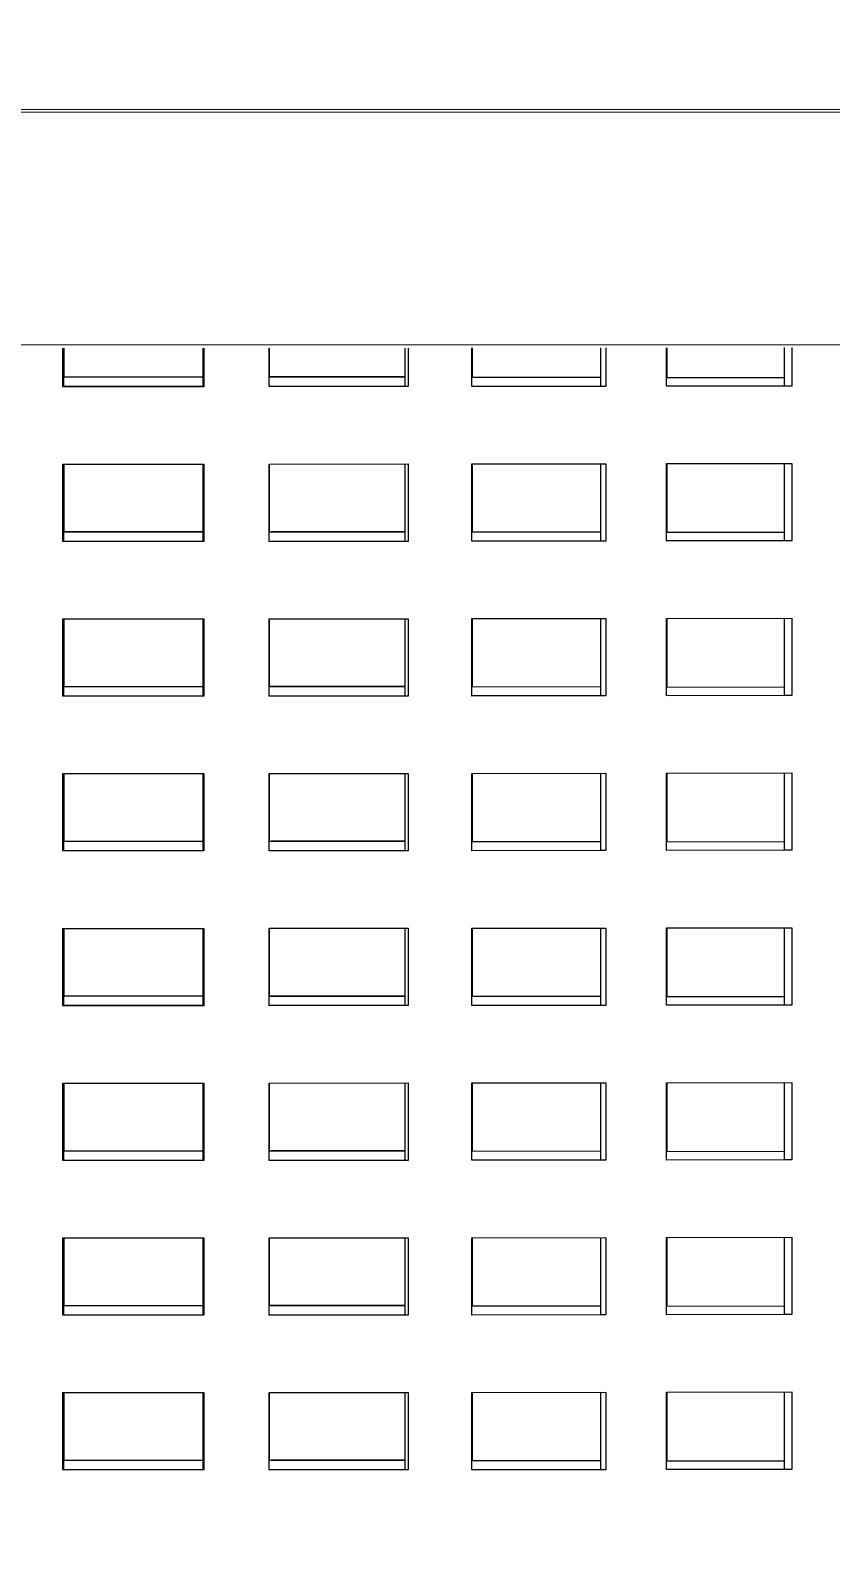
# Model space of a CAD drawing. Header units: inches. Extents: x -12 to 136, y -5 to 104.
# Drawn here: x 4.79 to 8.87, y 78.14 to 85.83 of the extents above; entities that cross this region are included whole.
import ezdxf

# ---------------------------------------------------------------- set-up
doc = ezdxf.new("R2010")
doc.units = ezdxf.units.IN
doc.layers.add('ZANO_R', color=7, linetype='Continuous', lineweight=0)
doc.layers.add('ZANO_W', color=1, linetype='Continuous', lineweight=0)
doc.styles.get("Standard").update_dxf_attribs({"font": 'ARIALUNI.TTF'})
doc.dimstyles.new('amerykanie', dxfattribs={"dimtxt": 50, "dimasz": 50, "dimexe": 0.5, "dimexo": 0.5, "dimgap": 1, "dimtad": 1, "dimdec": 0, "dimzin": 0, "dimlunit": 5, "dimtxsty": 'Standard', "dimcen": 0.09, "dimclrd": 1, "dimclre": 1, "dimclrt": 1, "dimazin": 0, "dimtfac": 1, "dimtdec": 0, "dimtmove": 0, "dimatfit": 3, "dimfxl": 1, "dimtzin": 0, "dimarcsym": 1})

# ---------------------------------------------------------------- blocks, each defined once
blk = doc.blocks.new('*D378')
at = {"layer": 'ZANO_W', "color": 1, "lineweight": -2}
for p, q in [((5.8188, 100.0382), (22.9342, 100.0382)), ((22.4342, 99.0382), (22.4342, 55.2645)), ((17.0639, 54.2645), (22.9342, 54.2645))]:
    blk.add_line(p, q, dxfattribs=at)
at = {"layer": 'ZANO_W', "color": 1}
for points in [[(22.6009, 99.0382), (22.2675, 99.0382), (22.4342, 100.0382)], [(22.2675, 55.2645), (22.6009, 55.2645), (22.4342, 54.2645)]]:
    blk.add_solid(points, dxfattribs=at)
at = {"layer": 'ZANO_W', "color": 1, "insert": (21.4151, 77.1514), "char_height": 1, "attachment_point": 5, "rotation": 90}
blk.add_mtext('45 3/4', dxfattribs=at)

msp = doc.modelspace()

# ---------------------------------------------------------------- linework, layer by layer
at = {"layer": 'ZANO_R'}
for p, q in [((-1.45259, 85.42844), (11.72561, 85.43314)), ((-1.29781, 85.42833), (11.57916, 85.43292)), ((11.72561, 85.41428), (-1.45259, 85.41897)), ((11.57916, 85.41449), (-1.29781, 85.41908)), ((-1.45259, 84.23787), (11.72561, 84.23318)), ((4.95965, 84.02089), (4.95965, 84.217)), ((4.96387, 84.02118), (4.96387, 84.217)), ((4.96498, 84.217), (4.96498, 84.07034)), ((5.67254, 84.217), (5.67254, 84.02118)), ((5.67675, 84.217), (5.67675, 84.02089)), ((6.00957, 84.02098), (6.00957, 84.2171)), ((6.01068, 84.2171), (6.01068, 84.07053)), ((6.70139, 84.21749), (6.70139, 84.02169)), ((6.71785, 84.2175), (6.71785, 84.0214)), ((7.04248, 84.02169), (7.04248, 84.21778)), ((7.04356, 84.21779), (7.04356, 84.06982)), ((7.6962, 84.21854), (7.6962, 84.02279)), ((7.7245, 84.21858), (7.7245, 84.02252)), ((8.03294, 84.02299), (8.03294, 84.21904)), ((8.03397, 84.21904), (8.03397, 84.06852)), ((8.63246, 84.22013), (8.63246, 84.02446)), ((8.67191, 84.22021), (8.67191, 84.0242)), ((4.96498, 84.07063), (5.67254, 84.07063)), ((4.96498, 84.07034), (5.67254, 84.07034)), ((6.01068, 84.07053), (6.00957, 84.07049)), ((6.00957, 84.07024), (6.70139, 84.06983)), ((6.70139, 84.07013), (6.01068, 84.07053)), ((7.04356, 84.06982), (7.04248, 84.06981)), ((7.04248, 84.06952), (7.6962, 84.06873)), ((7.04356, 84.06982), (7.6962, 84.06904)), ((8.03397, 84.06852), (8.03294, 84.06851)), ((8.03294, 84.0682), (8.63246, 84.06706)), ((8.03397, 84.06852), (8.63246, 84.0674)), ((4.96387, 84.02118), (4.95965, 84.02089)), ((5.67675, 84.02089), (4.95965, 84.02089)), ((5.67254, 84.02118), (4.96387, 84.02118)), ((5.67675, 84.02089), (5.67254, 84.02118)), ((6.70139, 84.02169), (6.00957, 84.02128)), ((6.71785, 84.0214), (6.00957, 84.02098)), ((6.71785, 84.0214), (6.70139, 84.02169)), ((7.6962, 84.02279), (7.04248, 84.022)), ((7.7245, 84.02252), (7.04248, 84.02169)), ((7.7245, 84.02252), (7.6962, 84.02279)), ((8.63246, 84.02446), (8.03294, 84.02331)), ((8.67191, 84.0242), (8.03294, 84.02299)), ((8.67191, 84.0242), (8.63246, 84.02446)), ((4.95965, 83.23349), (4.95965, 83.62719)), ((4.95965, 83.62719), (5.67675, 83.62719)), ((4.96387, 83.23378), (4.96387, 83.62719)), ((4.96498, 83.62719), (4.96498, 83.28294)), ((5.67254, 83.62719), (5.67254, 83.23378)), ((5.67675, 83.62719), (5.67675, 83.23349)), ((6.00957, 83.62728), (6.71785, 83.6277)), ((6.00957, 83.23358), (6.00957, 83.62728)), ((6.01068, 83.62728), (6.01068, 83.28313)), ((6.70139, 83.62769), (6.70139, 83.23429)), ((6.71785, 83.6277), (6.71785, 83.234)), ((7.04248, 83.62799), (7.7245, 83.62882)), ((7.04248, 83.23429), (7.04248, 83.62799)), ((7.04356, 83.62799), (7.04356, 83.28242)), ((7.6962, 83.62878), (7.6962, 83.23539)), ((7.7245, 83.62882), (7.7245, 83.23512)), ((8.03294, 83.62929), (8.67191, 83.6305)), ((8.03294, 83.23559), (8.03294, 83.62929)), ((8.03397, 83.62929), (8.03397, 83.28112)), ((8.63246, 83.63042), (8.63246, 83.23706)), ((8.67191, 83.6305), (8.67191, 83.2368)), ((4.96498, 83.28323), (5.67254, 83.28323)), ((4.96498, 83.28294), (5.67254, 83.28294)), ((6.01068, 83.28313), (6.00957, 83.28309)), ((6.00957, 83.28284), (6.70139, 83.28243)), ((6.01068, 83.28313), (6.02183, 83.28313)), ((6.70139, 83.28273), (6.02183, 83.28313)), ((7.04356, 83.28242), (7.04248, 83.28241)), ((7.04248, 83.28212), (7.6962, 83.28133)), ((7.04356, 83.28242), (7.6962, 83.28164)), ((8.03397, 83.28112), (8.03294, 83.28111)), ((8.03294, 83.2808), (8.63246, 83.27966)), ((8.03397, 83.28112), (8.63246, 83.28)), ((4.96387, 83.23378), (4.95965, 83.23349)), ((5.67675, 83.23349), (4.95965, 83.23349)), ((5.67254, 83.23378), (4.96387, 83.23378)), ((5.67675, 83.23349), (5.67254, 83.23378)), ((6.70139, 83.23429), (6.00957, 83.23388)), ((6.71785, 83.234), (6.00957, 83.23358)), ((6.71785, 83.234), (6.70139, 83.23429)), ((7.6962, 83.23539), (7.04248, 83.2346)), ((7.7245, 83.23512), (7.04248, 83.23429)), ((7.7245, 83.23512), (7.6962, 83.23539)), ((8.63246, 83.23706), (8.03294, 83.23591)), ((8.67191, 83.2368), (8.03294, 83.23559)), ((8.67191, 83.2368), (8.63246, 83.23706)), ((4.95965, 82.44609), (4.95965, 82.83979)), ((4.95965, 82.83979), (5.67675, 82.83979)), ((4.96387, 82.44638), (4.96387, 82.83979)), ((4.96498, 82.83979), (4.96498, 82.49554)), ((5.67254, 82.83979), (5.67254, 82.44638)), ((5.67675, 82.83979), (5.67675, 82.44609)), ((6.00957, 82.83988), (6.71785, 82.8403)), ((6.00957, 82.44618), (6.00957, 82.83988)), ((6.01068, 82.83988), (6.01068, 82.49573)), ((6.70139, 82.84029), (6.70139, 82.44689)), ((6.71785, 82.8403), (6.71785, 82.4466)), ((7.04248, 82.84059), (7.7245, 82.84142)), ((7.04248, 82.44689), (7.04248, 82.84059)), ((7.04356, 82.84059), (7.04356, 82.49502)), ((7.6962, 82.84138), (7.6962, 82.44799)), ((7.7245, 82.84142), (7.7245, 82.44772)), ((8.03294, 82.84189), (8.67191, 82.8431)), ((8.03294, 82.44819), (8.03294, 82.84189)), ((8.03397, 82.84189), (8.03397, 82.49372)), ((8.63246, 82.84302), (8.63246, 82.44966)), ((8.67191, 82.8431), (8.67191, 82.4494)), ((4.96498, 82.49583), (5.67254, 82.49583)), ((4.96498, 82.49554), (5.67254, 82.49554)), ((6.01068, 82.49573), (6.00957, 82.49569)), ((6.00957, 82.49544), (6.70139, 82.49503)), ((6.70139, 82.49533), (6.01068, 82.49573)), ((7.04356, 82.49502), (7.04248, 82.49501)), ((7.04356, 82.49502), (7.6962, 82.49424)), ((4.96387, 82.44638), (4.95965, 82.44609)), ((5.67675, 82.44609), (4.95965, 82.44609)), ((5.67254, 82.44638), (4.96387, 82.44638)), ((5.67675, 82.44609), (5.67254, 82.44638)), ((6.70139, 82.44689), (6.00957, 82.44648)), ((6.71785, 82.4466), (6.00957, 82.44618)), ((6.71785, 82.4466), (6.70139, 82.44689)), ((7.04248, 82.49472), (7.6962, 82.49393)), ((7.6962, 82.44799), (7.04248, 82.4472)), ((7.7245, 82.44772), (7.04248, 82.44689)), ((7.7245, 82.44772), (7.6962, 82.44799)), ((8.03397, 82.49372), (8.03294, 82.49371)), ((8.03294, 82.4934), (8.63246, 82.49226)), ((8.63246, 82.44966), (8.03294, 82.44851)), ((8.67191, 82.4494), (8.03294, 82.44819)), ((8.03397, 82.49372), (8.63246, 82.4926)), ((8.67191, 82.4494), (8.63246, 82.44966)), ((4.95965, 81.65869), (4.95965, 82.05239)), ((4.95965, 82.05239), (5.67675, 82.05239)), ((4.96387, 81.65898), (4.96387, 82.05239)), ((4.96498, 82.05239), (4.96498, 81.70814)), ((5.67254, 82.05239), (5.67254, 81.65898)), ((5.67675, 82.05239), (5.67675, 81.65869)), ((6.00957, 82.05248), (6.71785, 82.0529)), ((6.00957, 81.65878), (6.00957, 82.05248)), ((6.01068, 82.05248), (6.01068, 81.70833)), ((6.70139, 82.05289), (6.70139, 81.65949)), ((6.71785, 82.0529), (6.71785, 81.6592)), ((7.04248, 82.05319), (7.7245, 82.05402)), ((7.04248, 81.65949), (7.04248, 82.05319)), ((7.04356, 82.05319), (7.04356, 81.70762)), ((7.6962, 82.05398), (7.6962, 81.66059)), ((7.7245, 82.05402), (7.7245, 81.66032)), ((8.03294, 82.05449), (8.67191, 82.0557)), ((8.03294, 81.66079), (8.03294, 82.05449)), ((8.03397, 82.05449), (8.03397, 81.70632)), ((8.63246, 82.05562), (8.63246, 81.66226)), ((8.67191, 82.0557), (8.67191, 81.662)), ((4.96387, 81.65898), (4.95965, 81.65869)), ((5.67675, 81.65869), (4.95965, 81.65869)), ((5.67254, 81.65898), (4.96387, 81.65898)), ((4.96498, 81.70843), (5.67254, 81.70843)), ((4.96498, 81.70814), (5.67254, 81.70814)), ((5.67675, 81.65869), (5.67254, 81.65898)), ((6.01068, 81.70833), (6.00957, 81.70829)), ((6.00957, 81.70804), (6.70139, 81.70763)), ((6.70139, 81.65949), (6.00957, 81.65908)), ((6.71785, 81.6592), (6.00957, 81.65878)), ((6.01068, 81.70833), (6.02183, 81.70833)), ((6.70139, 81.70793), (6.02183, 81.70833)), ((6.71785, 81.6592), (6.70139, 81.65949)), ((7.04356, 81.70762), (7.04248, 81.70761)), ((7.04248, 81.70732), (7.6962, 81.70653)), ((7.6962, 81.66059), (7.04248, 81.6598)), ((7.7245, 81.66032), (7.04248, 81.65949)), ((7.04356, 81.70762), (7.6962, 81.70684)), ((7.7245, 81.66032), (7.6962, 81.66059)), ((8.03397, 81.70632), (8.03294, 81.70631)), ((8.03294, 81.706), (8.63246, 81.70486)), ((8.63246, 81.66226), (8.03294, 81.66111)), ((8.67191, 81.662), (8.03294, 81.66079)), ((8.03397, 81.70632), (8.63246, 81.7052)), ((8.67191, 81.662), (8.63246, 81.66226)), ((4.95965, 80.87129), (4.95965, 81.26499)), ((4.95965, 81.26499), (5.67675, 81.26499)), ((4.96387, 80.87158), (4.96387, 81.26499)), ((4.96498, 81.26499), (4.96498, 80.92074)), ((5.67254, 81.26499), (5.67254, 80.87158)), ((5.67675, 81.26499), (5.67675, 80.87129)), ((6.00957, 81.26508), (6.71785, 81.2655)), ((6.00957, 80.87138), (6.00957, 81.26508)), ((6.01068, 81.26508), (6.01068, 80.92093)), ((6.70139, 81.26549), (6.70139, 80.87209)), ((6.71785, 81.2655), (6.71785, 80.8718)), ((7.04248, 81.26579), (7.7245, 81.26662)), ((7.04248, 80.87209), (7.04248, 81.26579)), ((7.04356, 81.26579), (7.04356, 80.92022)), ((7.6962, 81.26658), (7.6962, 80.87319)), ((7.7245, 81.26662), (7.7245, 80.87292)), ((8.03294, 81.26709), (8.67191, 81.2683)), ((8.03294, 80.87339), (8.03294, 81.26709)), ((8.03397, 81.26709), (8.03397, 80.91892)), ((8.63246, 81.26822), (8.63246, 80.87486)), ((8.67191, 81.2683), (8.67191, 80.8746)), ((4.96498, 80.92103), (5.67254, 80.92103)), ((4.96498, 80.92074), (5.67254, 80.92074)), ((6.01068, 80.92093), (6.00957, 80.92089)), ((6.00957, 80.92064), (6.70139, 80.92023)), ((6.70139, 80.92053), (6.01068, 80.92093)), ((7.04356, 80.92022), (7.04248, 80.92021)), ((7.04248, 80.91992), (7.6962, 80.91913)), ((7.04356, 80.92022), (7.6962, 80.91944)), ((8.03397, 80.91892), (8.03294, 80.91891)), ((8.03294, 80.9186), (8.63246, 80.91746)), ((8.03397, 80.91892), (8.63246, 80.9178)), ((4.96387, 80.87158), (4.95965, 80.87129)), ((5.67675, 80.87129), (4.95965, 80.87129)), ((5.67254, 80.87158), (4.96387, 80.87158)), ((5.67675, 80.87129), (5.67254, 80.87158)), ((6.70139, 80.87209), (6.00957, 80.87168)), ((6.71785, 80.8718), (6.00957, 80.87138)), ((6.71785, 80.8718), (6.70139, 80.87209)), ((7.6962, 80.87319), (7.04248, 80.8724)), ((7.7245, 80.87292), (7.04248, 80.87209)), ((7.7245, 80.87292), (7.6962, 80.87319)), ((8.63246, 80.87486), (8.03294, 80.87371)), ((8.67191, 80.8746), (8.03294, 80.87339)), ((8.67191, 80.8746), (8.63246, 80.87486)), ((4.95965, 80.08389), (4.95965, 80.47759)), ((4.95965, 80.47759), (5.67675, 80.47759)), ((4.96387, 80.08418), (4.96387, 80.47759)), ((4.96498, 80.47759), (4.96498, 80.13334)), ((5.67254, 80.47759), (5.67254, 80.08418)), ((5.67675, 80.47759), (5.67675, 80.08389)), ((6.00957, 80.47768), (6.71785, 80.4781)), ((6.00957, 80.08398), (6.00957, 80.47768)), ((6.01068, 80.47768), (6.01068, 80.13353)), ((6.70139, 80.47809), (6.70139, 80.08469)), ((6.71785, 80.4781), (6.71785, 80.0844)), ((7.04248, 80.47839), (7.7245, 80.47922)), ((7.04248, 80.08469), (7.04248, 80.47839)), ((7.04356, 80.47839), (7.04356, 80.13282)), ((7.6962, 80.47918), (7.6962, 80.08579)), ((7.7245, 80.47922), (7.7245, 80.08552)), ((8.03294, 80.47969), (8.67191, 80.4809)), ((8.03294, 80.08599), (8.03294, 80.47969)), ((8.03397, 80.47969), (8.03397, 80.13152)), ((8.63246, 80.48082), (8.63246, 80.08746)), ((8.67191, 80.4809), (8.67191, 80.0872)), ((4.96498, 80.13363), (5.67254, 80.13363)), ((4.96498, 80.13334), (5.67254, 80.13334)), ((6.01068, 80.13353), (6.00957, 80.13349)), ((6.00957, 80.13324), (6.70139, 80.13283)), ((6.01068, 80.13353), (6.02183, 80.13353)), ((6.70139, 80.13313), (6.02183, 80.13353)), ((7.04356, 80.13282), (7.04248, 80.13281)), ((7.04248, 80.13252), (7.6962, 80.13173)), ((7.04356, 80.13282), (7.6962, 80.13204)), ((8.03397, 80.13152), (8.03294, 80.13151)), ((8.03294, 80.1312), (8.63246, 80.13006)), ((8.03397, 80.13152), (8.63246, 80.1304)), ((4.96387, 80.08418), (4.95965, 80.08389)), ((5.67675, 80.08389), (4.95965, 80.08389)), ((5.67254, 80.08418), (4.96387, 80.08418)), ((5.67675, 80.08389), (5.67254, 80.08418)), ((6.70139, 80.08469), (6.00957, 80.08428)), ((6.71785, 80.0844), (6.00957, 80.08398)), ((6.71785, 80.0844), (6.70139, 80.08469)), ((7.6962, 80.08579), (7.04248, 80.085)), ((7.7245, 80.08552), (7.04248, 80.08469)), ((7.7245, 80.08552), (7.6962, 80.08579)), ((8.63246, 80.08746), (8.03294, 80.08631)), ((8.67191, 80.0872), (8.03294, 80.08599)), ((8.67191, 80.0872), (8.63246, 80.08746)), ((4.95965, 79.29649), (4.95965, 79.69019)), ((4.95965, 79.69019), (5.67675, 79.69019)), ((4.96387, 79.29678), (4.96387, 79.69019)), ((4.96498, 79.69019), (4.96498, 79.34594)), ((5.67254, 79.69019), (5.67254, 79.29678)), ((5.67675, 79.69019), (5.67675, 79.29649)), ((6.00957, 79.69028), (6.71785, 79.6907)), ((6.00957, 79.29658), (6.00957, 79.69028)), ((6.01068, 79.69028), (6.01068, 79.34613)), ((6.70139, 79.69069), (6.70139, 79.29729)), ((6.71785, 79.6907), (6.71785, 79.297)), ((7.04248, 79.69099), (7.7245, 79.69182)), ((7.04248, 79.29729), (7.04248, 79.69099)), ((7.04356, 79.69099), (7.04356, 79.34542)), ((7.6962, 79.69178), (7.6962, 79.29839)), ((7.7245, 79.69182), (7.7245, 79.29812)), ((8.03294, 79.69229), (8.67191, 79.6935)), ((8.03294, 79.29859), (8.03294, 79.69229)), ((8.03397, 79.69229), (8.03397, 79.34412)), ((8.63246, 79.69342), (8.63246, 79.30006)), ((8.67191, 79.6935), (8.67191, 79.2998)), ((4.96498, 79.34623), (5.67254, 79.34623)), ((4.96498, 79.34594), (5.67254, 79.34594)), ((6.01068, 79.34613), (6.00957, 79.34609)), ((6.00957, 79.34584), (6.70139, 79.34543)), ((6.70139, 79.34573), (6.01068, 79.34613)), ((7.04356, 79.34542), (7.04248, 79.34541)), ((7.04248, 79.34512), (7.6962, 79.34433)), ((7.04356, 79.34542), (7.6962, 79.34464)), ((8.03397, 79.34412), (8.03294, 79.34411)), ((8.03294, 79.3438), (8.63246, 79.34266)), ((8.03397, 79.34412), (8.63246, 79.343)), ((4.96387, 79.29678), (4.95965, 79.29649)), ((5.67675, 79.29649), (4.95965, 79.29649)), ((5.67254, 79.29678), (4.96387, 79.29678)), ((5.67675, 79.29649), (5.67254, 79.29678)), ((6.70139, 79.29729), (6.00957, 79.29688)), ((6.71785, 79.297), (6.00957, 79.29658)), ((6.71785, 79.297), (6.70139, 79.29729)), ((7.6962, 79.29839), (7.04248, 79.2976)), ((7.7245, 79.29812), (7.04248, 79.29729)), ((7.7245, 79.29812), (7.6962, 79.29839)), ((8.63246, 79.30006), (8.03294, 79.29891)), ((8.67191, 79.2998), (8.03294, 79.29859)), ((8.67191, 79.2998), (8.63246, 79.30006)), ((4.95965, 78.50909), (4.95965, 78.90279)), ((4.95965, 78.90279), (5.67675, 78.90279)), ((4.96387, 78.50938), (4.96387, 78.90279)), ((4.96498, 78.90279), (4.96498, 78.55854)), ((5.67254, 78.90279), (5.67254, 78.50938)), ((5.67675, 78.90279), (5.67675, 78.50909)), ((6.00957, 78.90288), (6.71785, 78.9033)), ((6.00957, 78.50918), (6.00957, 78.90288)), ((6.01068, 78.90288), (6.01068, 78.55873)), ((6.70139, 78.90329), (6.70139, 78.50989)), ((6.71785, 78.9033), (6.71785, 78.5096)), ((7.04248, 78.90359), (7.7245, 78.90442)), ((7.04248, 78.50989), (7.04248, 78.90359)), ((7.04356, 78.90359), (7.04356, 78.55802)), ((7.6962, 78.90438), (7.6962, 78.51099)), ((7.7245, 78.90442), (7.7245, 78.51072)), ((8.03294, 78.90489), (8.67191, 78.9061)), ((8.03294, 78.51119), (8.03294, 78.90489)), ((8.03397, 78.90489), (8.03397, 78.55672)), ((8.63246, 78.90602), (8.63246, 78.51266)), ((8.67191, 78.9061), (8.67191, 78.5124)), ((4.96387, 78.50938), (4.95965, 78.50909)), ((5.67675, 78.50909), (4.95965, 78.50909)), ((5.67254, 78.50938), (4.96387, 78.50938)), ((4.96498, 78.55883), (5.67254, 78.55883)), ((4.96498, 78.55854), (5.67254, 78.55854)), ((5.67675, 78.50909), (5.67254, 78.50938)), ((6.01068, 78.55873), (6.00957, 78.55869)), ((6.00957, 78.55844), (6.70139, 78.55803)), ((6.70139, 78.50989), (6.00957, 78.50948)), ((6.71785, 78.5096), (6.00957, 78.50918)), ((6.01068, 78.55873), (6.02183, 78.55873)), ((6.70139, 78.55833), (6.02183, 78.55873)), ((6.71785, 78.5096), (6.70139, 78.50989)), ((7.04356, 78.55802), (7.04248, 78.55801)), ((7.04248, 78.55772), (7.6962, 78.55693)), ((7.6962, 78.51099), (7.04248, 78.5102)), ((7.7245, 78.51072), (7.04248, 78.50989)), ((7.04356, 78.55802), (7.6962, 78.55724)), ((7.7245, 78.51072), (7.6962, 78.51099)), ((8.03397, 78.55672), (8.03294, 78.55671)), ((8.03294, 78.5564), (8.63246, 78.55526)), ((8.63246, 78.51266), (8.03294, 78.51151)), ((8.67191, 78.5124), (8.03294, 78.51119)), ((8.03397, 78.55672), (8.63246, 78.5556)), ((8.67191, 78.5124), (8.63246, 78.51266))]:
    msp.add_line(p, q, dxfattribs=at)

# ---------------------------------------------------------------- dimensions: what is measured, and where the dimension line sits
at = {"layer": 'ZANO_W'}
dim = msp.add_linear_dim(base=(22.43419, 54.2645), p1=(5.31876, 100.03824), p2=(16.56386, 54.2645), angle=90, dimstyle='amerykanie', override={"dimtxt": 1, "dimasz": 1, "dimgap": 0.5, "dimdec": 4, "dimaunit": 1, "dimadec": 1, "dimtdec": 4, "dimtmove": 1, "dimfrac": 2}, dxfattribs=at)
dim.commit()
dim.dimension.update_dxf_attribs({"geometry": '*D378', "text_midpoint": (21.4151, 77.15137)})

doc.saveas('drawing.dxf')
